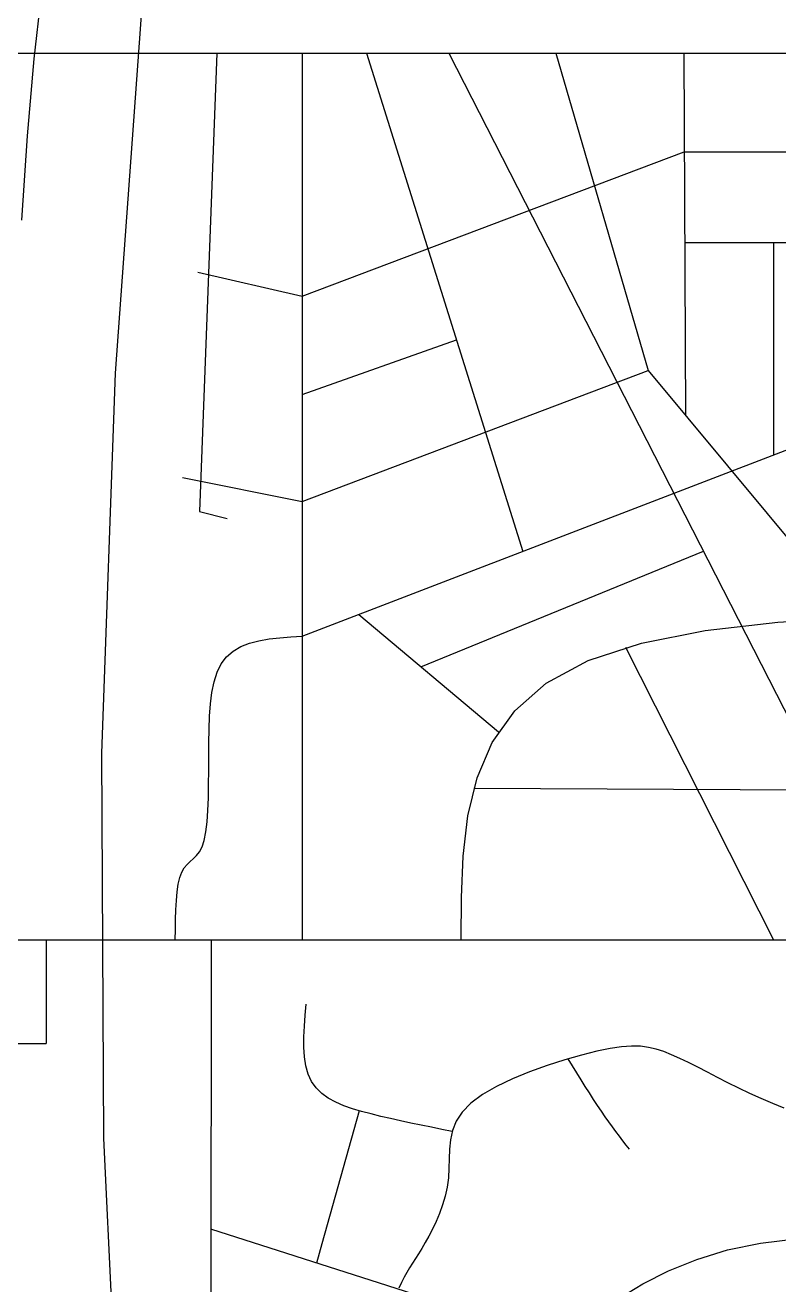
# Model space of a CAD drawing. Extents: x -15455 to 10897, y -24374 to 16165.
# Drawn here: x 6387 to 7471, y -4556 to -2745 of the extents above; entities that cross this region are included whole.
import ezdxf

# ---------------------------------------------------------------- set-up
doc = ezdxf.new("R2010")
doc.units = 0
doc.header["$MEASUREMENT"] = 0
for name, color, linetype in [('HIGHWAY', 7, 'CONTINUOUS'), ('STREETS-SPRAWL-12M', 7, 'CONTINUOUS'), ('STREETS-SPRAWL-20M', 7, 'CONTINUOUS')]:
    doc.layers.add(name, color=color, linetype=linetype)

msp = doc.modelspace()

# ---------------------------------------------------------------- linework, layer by layer
at = {"layer": 'HIGHWAY', "color": 250, "linetype": 'CONTINUOUS'}
for p, q in [((6555.3, -2710.9), (6516.4, -3245.3)), ((6516.4, -3245.3), (6497, -3791.7)), ((6497, -3791.7), (6499.6, -4345.2)), ((6499.6, -4345.2), (6526.6, -4901.3))]:
    msp.add_line(p, q, dxfattribs=at)
at = {"layer": 'STREETS-SPRAWL-12M', "color": 253, "linetype": 'CONTINUOUS'}
for p, q in [((6410.8, -2692), (6399.5, -2793.4)), ((6662.5, -2785.3), (6637.9, -3444.5)), ((6785.1, -2785.3), (6785.1, -4060.1)), ((6877.7, -2785.3), (7102.4, -3501.6)), ((6996.3, -2785.3), (7647.4, -4060.1)), ((7150.1, -2785.3), (7282.8, -3241.7)), ((7333.9, -2785.3), (7336.4, -3306.3)), ((6399.5, -2793.4), (6389.7, -2904.2)), ((6389.7, -2904.2), (6381.6, -3025.3)), ((6785.1, -3134.6), (7334.6, -2927)), ((7334.6, -2927), (8109.9, -2927.2)), ((7335.2, -3057.6), (8109.9, -3057.6)), ((7463, -3057.6), (7463, -3362.9)), ((6635.5, -3100.1), (6785.1, -3134.6)), ((6785.1, -3623.7), (8109.9, -3114.1)), ((6785.1, -3276.2), (7007, -3197.3)), ((6785.1, -3429.7), (7282.8, -3241.7)), ((7282.8, -3241.7), (7577.8, -3596.7)), ((6613.3, -3395.3), (6785.1, -3429.7)), ((6637.9, -3444.5), (6677.3, -3454.3)), ((6956.1, -3667.5), (7362.1, -3501.4)), ((6866.7, -3592.3), (7067.6, -3761.3)), ((7364.7, -3615.4), (7469.2, -3603.4)), ((7469.2, -3603.4), (7584.3, -3596.4)), ((7273.1, -3633.4), (7364.7, -3615.4)), ((6686, -3644.9), (6697, -3638.5)), ((6697, -3638.5), (6709.5, -3633.7)), ((6709.5, -3633.7), (6723.2, -3630.2)), ((6723.2, -3630.2), (6737.9, -3627.6)), ((6737.9, -3627.6), (6753.2, -3625.9)), ((6753.2, -3625.9), (6769, -3624.7)), ((6769, -3624.7), (6785.1, -3623.7)), ((7196.4, -3658.4), (7273.1, -3633.4)), ((7250.3, -3639.5), (7463, -4060.1)), ((6669, -3663.3), (6676.5, -3653.1)), ((6676.5, -3653.1), (6686, -3644.9)), ((6658.7, -3689.1), (6663.1, -3675.3)), ((6663.1, -3675.3), (6669, -3663.3)), ((7136.2, -3691.1), (7196.4, -3658.4)), ((6655.5, -3704.3), (6658.7, -3689.1)), ((7090.9, -3730.8), (7136.2, -3691.1)), ((6653.4, -3720.9), (6655.5, -3704.3)), ((6652.1, -3738.6), (6653.4, -3720.9)), ((6651.4, -3757.3), (6652.1, -3738.6)), ((7058.5, -3776.5), (7090.9, -3730.8)), ((6651.1, -3776.7), (6651.4, -3757.3)), ((6651, -3796.7), (6651.1, -3776.7)), ((7036.7, -3827.2), (7058.5, -3776.5)), ((6650.9, -3816.9), (6651, -3796.7)), ((6650.8, -3836.8), (6650.9, -3816.9)), ((6650.4, -3856), (6650.8, -3836.8)), ((7023.5, -3881.9), (7036.7, -3827.2)), ((6649.8, -3874), (6650.4, -3856)), ((7032.2, -3842.3), (8109.9, -3846.8)), ((6648.6, -3890.5), (6649.8, -3874)), ((6646.9, -3905), (6648.6, -3890.5)), ((7016.7, -3939.6), (7023.5, -3881.9)), ((6644.5, -3917.1), (6646.9, -3905)), ((6637.5, -3933.6), (6641.3, -3926.5)), ((6641.3, -3926.5), (6644.5, -3917.1)), ((6619.7, -3951.6), (6624.1, -3947.5)), ((6624.1, -3947.5), (6628.7, -3943.5)), ((6628.7, -3943.5), (6633.2, -3939.1)), ((6633.2, -3939.1), (6637.5, -3933.6)), ((7014.2, -3999.4), (7016.7, -3939.6)), ((6609.4, -3970.5), (6612.2, -3962.6)), ((6612.2, -3962.6), (6615.7, -3956.4)), ((6615.7, -3956.4), (6619.7, -3951.6)), ((6605.6, -3991.3), (6607.2, -3980.2)), ((6607.2, -3980.2), (6609.4, -3970.5)), ((6604.5, -4003.6), (6605.6, -3991.3)), ((7013.9, -4060.1), (7014.2, -3999.4)), ((6603.3, -4030.9), (6603.7, -4016.9)), ((6603.7, -4016.9), (6604.5, -4003.6)), ((6603, -4045.4), (6603.3, -4030.9)), ((6602.8, -4060.1), (6603, -4045.4)), ((6417.1, -4060.1), (6417, -4209.1)), ((6654.3, -4060.1), (6653.9, -5404.1)), ((6789.6, -4168.5), (6790.9, -4152.7)), ((6788.5, -4184.1), (6789.6, -4168.5)), ((6787.9, -4199.4), (6788.5, -4184.1)), ((6787.9, -4214.2), (6787.9, -4199.4)), ((4337.6, -4209.4), (6417, -4209.1)), ((6788.8, -4228.1), (6787.9, -4214.2)), ((7227.9, -4216.5), (7208.8, -4220.3)), ((7244.4, -4214), (7227.9, -4216.5)), ((7258.9, -4213), (7244.4, -4214)), ((7271.7, -4213.2), (7258.9, -4213)), ((7283.4, -4214.7), (7271.7, -4213.2)), ((7294.4, -4217.2), (7283.4, -4214.7)), ((7305.2, -4220.8), (7294.4, -4217.2)), ((6790.7, -4241.2), (6788.8, -4228.1)), ((7162.8, -4232.5), (7137.6, -4240.6)), ((7186.8, -4225.7), (7162.8, -4232.5)), ((7167.3, -4231.2), (7173.5, -4241.3)), ((7208.8, -4220.3), (7186.8, -4225.7)), ((7316.4, -4225.3), (7305.2, -4220.8)), ((7328.2, -4230.6), (7316.4, -4225.3)), ((7340.7, -4236.7), (7328.2, -4230.6)), ((7354, -4243.4), (7340.7, -4236.7)), ((6794, -4253.1), (6790.7, -4241.2)), ((6798.8, -4263.8), (6794, -4253.1)), ((7112.2, -4249.8), (7087.6, -4259.9)), ((7137.6, -4240.6), (7112.2, -4249.8)), ((7173.5, -4241.3), (7179.7, -4251.3)), ((7179.7, -4251.3), (7185.8, -4261.2)), ((7367.9, -4250.5), (7354, -4243.4)), ((7382.3, -4257.9), (7367.9, -4250.5)), ((6805.3, -4273), (6798.8, -4263.8)), ((6813.4, -4281), (6805.3, -4273)), ((7064.7, -4271), (7044.4, -4282.7)), ((7087.6, -4259.9), (7064.7, -4271)), ((7185.8, -4261.2), (7191.9, -4270.9)), ((7191.9, -4270.9), (7197.8, -4280.3)), ((7397.4, -4265.6), (7382.3, -4257.9)), ((7412.9, -4273.3), (7397.4, -4265.6)), ((7428.9, -4280.9), (7412.9, -4273.3)), ((6822.8, -4287.8), (6813.4, -4281)), ((6833.5, -4293.6), (6822.8, -4287.8)), ((7044.4, -4282.7), (7027.8, -4295)), ((7197.8, -4280.3), (7203.7, -4289.5)), ((7203.7, -4289.5), (7209.5, -4298.3)), ((7445.3, -4288.4), (7428.9, -4280.9)), ((7461.9, -4295.5), (7445.3, -4288.4)), ((6845.1, -4298.6), (6833.5, -4293.6)), ((6857.6, -4302.9), (6845.1, -4298.6)), ((6870.8, -4306.8), (6857.6, -4302.9)), ((6867.4, -4305.9), (6859.7, -4333.2)), ((6884.4, -4310.4), (6870.8, -4306.8)), ((7015.4, -4307.7), (7006.9, -4320.8)), ((7027.8, -4295), (7015.4, -4307.7)), ((7209.5, -4298.3), (7215, -4306.6)), ((7215, -4306.6), (7220.5, -4314.5)), ((7478.4, -4301.9), (7461.9, -4295.5)), ((6898.3, -4313.9), (6884.4, -4310.4)), ((6912.5, -4317.2), (6898.3, -4313.9)), ((6926.9, -4320.4), (6912.5, -4317.2)), ((6941.5, -4323.5), (6926.9, -4320.4)), ((6956.3, -4326.6), (6941.5, -4323.5)), ((6971.1, -4329.6), (6956.3, -4326.6)), ((7006.9, -4320.8), (7001.4, -4334.1)), ((7220.5, -4314.5), (7225.8, -4322)), ((7225.8, -4322), (7230.9, -4329.1)), ((6859.7, -4333.2), (6852.1, -4360.6)), ((6986, -4332.6), (6971.1, -4329.6)), ((7001, -4335.6), (6986, -4332.6)), ((7001.4, -4334.1), (6998.4, -4347.6)), ((7230.9, -4329.1), (7236, -4335.9)), ((7236, -4335.9), (7241, -4342.5)), ((7241, -4342.5), (7245.9, -4348.9)), ((6852.1, -4360.6), (6844.4, -4388)), ((6997, -4361.3), (6996.6, -4375)), ((6998.4, -4347.6), (6997, -4361.3)), ((7245.9, -4348.9), (7250.7, -4355.1)), ((7250.7, -4355.1), (7255.6, -4361.3)), ((6996.6, -4375), (6996.4, -4388.6)), ((6844.4, -4388), (6836.7, -4415.3)), ((6996.4, -4388.6), (6995.6, -4402.2)), ((6836.7, -4415.3), (6829, -4442.7)), ((6993.8, -4415.5), (6990.9, -4428.5)), ((6995.6, -4402.2), (6993.8, -4415.5)), ((6990.9, -4428.5), (6987.2, -4441.2)), ((6829, -4442.7), (6821.4, -4470)), ((6982.8, -4453.4), (6977.9, -4465)), ((6987.2, -4441.2), (6982.8, -4453.4)), ((6821.4, -4470), (6813.7, -4497.4)), ((6977.9, -4465), (6972.7, -4475.9)), ((7169.2, -4640.6), (6654.1, -4476.3)), ((6967.4, -4486.1), (6962.2, -4495.3)), ((6972.7, -4475.9), (6967.4, -4486.1)), ((7444.4, -4496), (7495, -4489.8)), ((6813.7, -4497.4), (6806, -4524.8)), ((6957.3, -4503.7), (6952.5, -4511.3)), ((6962.2, -4495.3), (6957.3, -4503.7)), ((7352.6, -4519.5), (7396.8, -4506)), ((7396.8, -4506), (7444.4, -4496)), ((6943.7, -4525.1), (6939.6, -4531.6)), ((6948, -4518.4), (6943.7, -4525.1)), ((6952.5, -4511.3), (6948, -4518.4)), ((7311.9, -4535.9), (7352.6, -4519.5)), ((6931.8, -4545.2), (6928, -4552.6)), ((6935.6, -4538.3), (6931.8, -4545.2)), ((6939.6, -4531.6), (6935.6, -4538.3)), ((7275, -4554.6), (7311.9, -4535.9)), ((6928, -4552.6), (6924.3, -4560.7)), ((7242.2, -4574.9), (7275, -4554.6))]:
    msp.add_line(p, q, dxfattribs=at)
at = {"layer": 'STREETS-SPRAWL-20M', "color": 252, "linetype": 'CONTINUOUS'}
for p, q in [((3901.3, -2785.3), (10064.5, -2785.3)), ((5498.9, -4060.1), (10064.5, -4060.1))]:
    msp.add_line(p, q, dxfattribs=at)

doc.saveas('drawing.dxf')
